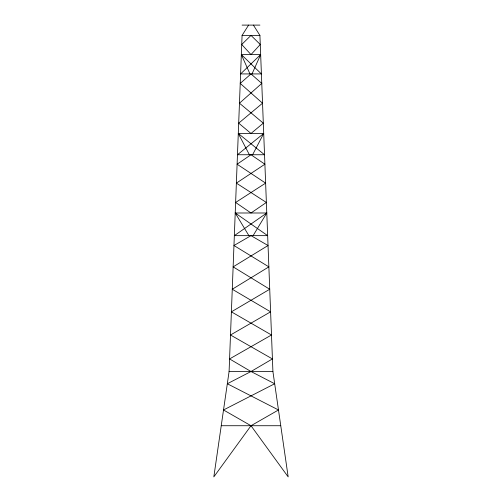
<?xml version="1.0" encoding="UTF-8"?>
<svg xmlns="http://www.w3.org/2000/svg" width="502" height="502" viewBox="0 0 502 502"><rect width="100%" height="100%" fill="white"/><g stroke="black" fill="none" stroke-linecap="round" stroke-linejoin="round"><path stroke-width="0.75" d="M253.397 25.1L259.917 35.404L272.912 371.518L288.173 476.9L251 425.727L223.515 409.971L274.682 383.748L251 371.518L229.577 358.93L271.5 334.997L231.397 311.83L269.731 289.246L233.135 266.869L268.043 245.516L251 235.651L233.957 245.516L268.865 266.869L232.269 289.246L270.603 311.83L230.5 334.997L272.423 358.93L251 371.518L227.318 383.748L278.484 409.971L251 425.727L213.827 476.9L229.088 371.518L242.083 35.404L248.603 25.1M252.029 73.926L260.657 54.592L241.343 54.592L249.971 73.926M252.606 154.748L263.707 133.469L238.293 133.469L249.394 154.748M253.108 235.651L266.782 212.992L235.218 212.992L248.892 235.651M260.657 54.592L240.596 73.926L261.404 73.926L241.343 54.592M263.707 133.469L237.471 154.748L264.529 154.748L238.293 133.469M266.782 212.992L234.34 235.651L267.66 235.651L235.218 212.992M242.083 25.1L259.917 25.1M242.083 35.404L259.917 35.404M229.088 371.518L272.912 371.518M221.238 425.727L280.762 425.727M260.268 44.502L251 54.592L241.732 44.502L251 35.404L260.268 44.502M261.774 83.414L239.467 103.205L263.305 123.166L251 133.469L238.695 123.166L262.533 103.205L240.226 83.414L251 73.926L261.774 83.414M266.374 202.469L251 212.992L235.626 202.469L265.627 183.13L237.101 164.217L251 154.748L264.899 164.217L236.373 183.13L266.374 202.469"/></g></svg>
